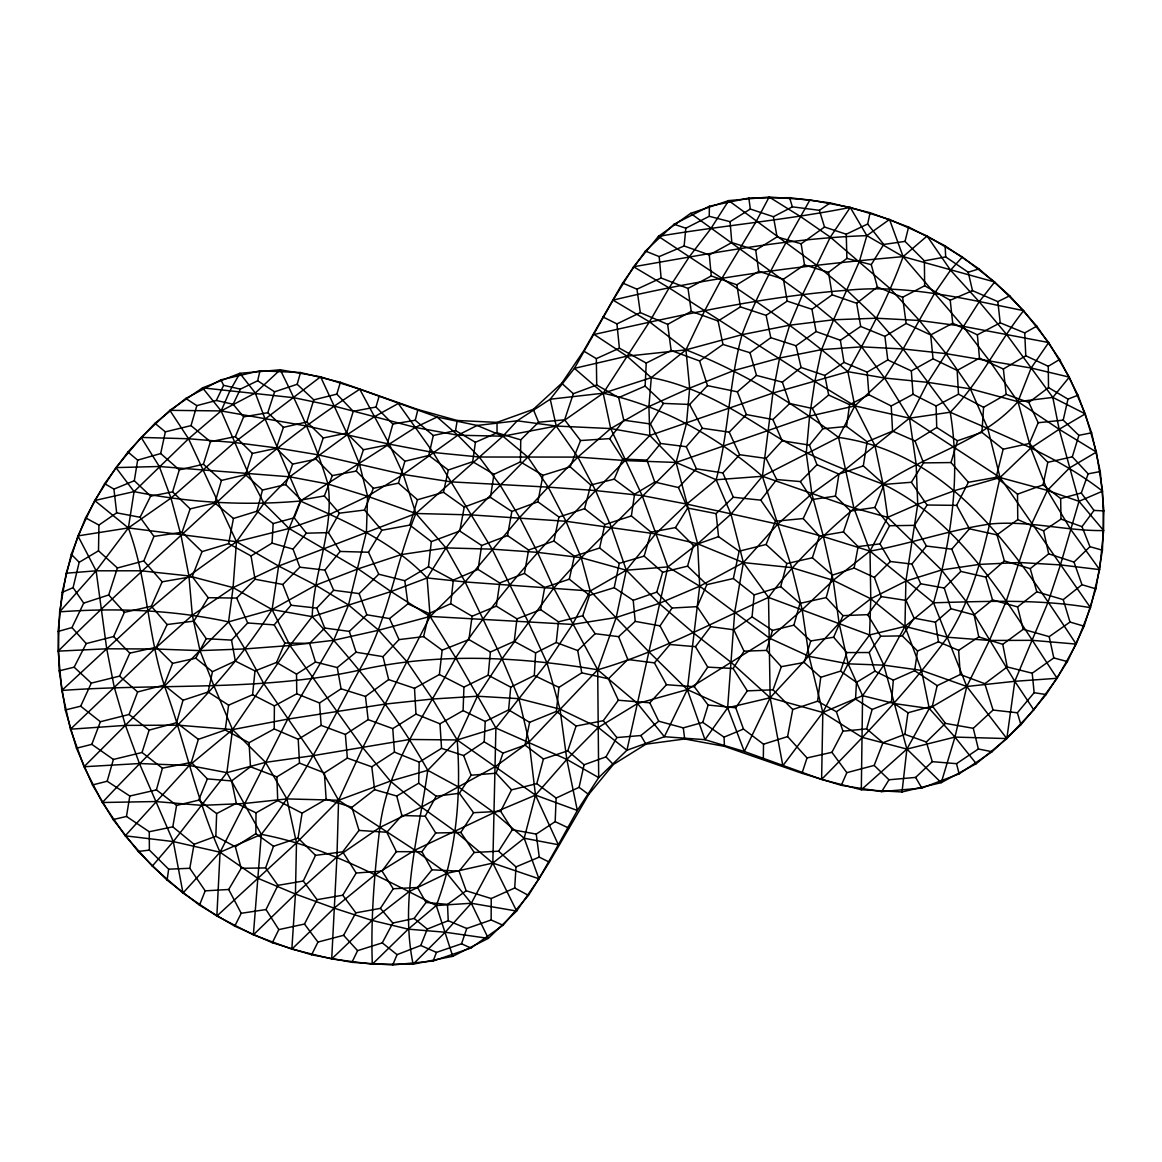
<?xml version="1.0" encoding="UTF-8"?>
<svg xmlns="http://www.w3.org/2000/svg" width="1162" height="1162" viewBox="0 0 1162 1162"><rect width="100%" height="100%" fill="white"/><g stroke="black" fill="none" stroke-linecap="round" stroke-linejoin="round"><path stroke-width="1.5" d="M503.03 925.286L491.148 919.97L491.235 898.546L514.708 887.986L528.449 895.379L549.35 862.16L588.684 794.474L613.347 764.494L645.941 744.188L684.694 738.974L724.463 746.338L801.998 773.311L841.303 785.323L881.667 791.627L921.829 788.068L959.144 773.863L992.072 751.741L1020.933 724.754L1046.134 694.556L1067.384 661.585L1084.102 626.187L1095.853 588.843L1102.433 550.192L1103.9 510.873L1100.269 471.54L1091.612 432.787L1078.031 395.211L1059.686 359.45L1036.794 326.13L1009.734 295.787L979 268.887L945.127 245.836L908.611 227.04L870.106 212.704L830.234 202.9L789.579 197.685L748.822 198.048L709.372 206.255L674.062 224.237L645.404 251.05L622.643 283.02L583.6 350.982L561.725 383.271L533.285 409.358L497.031 422.387L457.232 420.484L417.913 409.532L340.393 382.269L300.522 372.523L259.968 370.78L220.911 379.858L185.746 398.45L154.938 423.302L127.907 452.003L104.624 483.624L85.567 517.86L71.289 554.303L62.123 592.388L58.1 631.445L59.189 670.852L65.333 709.967L76.474 748.212L92.466 784.96L113.121 819.573L138.147 851.47L167.11 880.142L199.472 905.169L234.739 926.143L272.329 942.716L311.605 954.786L351.941 962.325L392.756 964.968L433.121 961.003L470.915 948.032L503.03 925.286L528.449 895.379M249.06 742.692L250.469 766.775L231.616 780.922L207.373 778.903L191.309 762.417L198.353 739.337L225.239 730.026L249.06 742.692L274.217 728.952L274.392 705.871L296.775 693.772L319.521 702.966L341.062 688.805L365.464 696.416L388.645 679.596L414.514 688.311L439.381 674.526L442.156 650.168L423.607 636.616L399.002 639.608L383.01 656.646L356.037 652.216L337.27 667.554L315.483 662.049L296.528 674.12L296.775 693.772M302.091 813.153L298.053 838.049L273.506 846.285L255.858 833.633L256.018 812.848L277.718 800.589L302.091 813.153L326.144 799.224L351.955 807.299L374.614 789.666L396.736 796.028L418.669 783.232L419.192 762.141L441.545 748.357L463.653 755.561L471.118 775.228L459.397 793.283L436.186 796.217L418.669 783.232M962.339 256.976L950.545 270.194L934.742 292.998L903.121 348.963L884.616 378.042L854.796 405.916L838.528 437.42L853.896 508.026L870.018 551.122L870.774 598.764L869.568 634.96L883.817 665.158L906.897 749.083L941.235 782.665L954.961 737.086L966.784 686.481L989.428 640.451L1006.248 601.132L1031.754 523.757L1047.369 490.393L1069.548 467.923L1096.405 452.076L1059.163 429.286L1017.941 401.674L970.372 388.834L927.799 382.356L884.616 378.042L847.882 371.68L772.89 393.076L649.819 435.474L610.704 428.56L556.235 426.047L502.885 436.215L457.813 435.198L415.342 427.427L334.104 406.09L293.957 397.724L202.566 387.861L221.143 410.941L248.145 473.079L263.948 503.291L289.077 528.507L358.099 568.872L391.042 591.56L430.114 616.441L455.722 657.794L495.898 728.008L492.833 863.076L471.293 903.252L445.22 932.229L413.106 964.184L372.319 964.199L331.707 958.926L291.851 949.151L253.36 934.844L216.858 916.063L183 893.026L152.28 866.126L125.22 835.812L102.343 802.506L84.027 766.746L70.461 729.199L61.789 690.46L58.173 651.141L59.64 611.851L66.205 573.215L77.927 535.885L94.674 500.517L115.939 467.589L141.154 437.42L169.855 410.331L202.566 387.861L239.88 373.307L280.26 369.792L320.596 376.808L359.755 389.226L437.086 417.027L477.161 425.466L502.885 436.215L527.853 457.044L548.232 487.125L565.967 521.273L581.189 557.687L590.252 591.022L648.977 651.867L687.308 689.589L727.644 707.789L770.145 697.752L822.827 712.48L862.03 737.318L906.897 749.083L954.961 737.086L1006.829 738.567L1033.817 709.88L1057.129 678.288L1076.201 644.097L1090.493 607.682L1099.63 569.612L1103.639 530.569L1102.549 491.177L1096.405 452.076L1085.264 413.861L1069.316 377.127L1048.676 342.529L1023.635 310.646L994.687 281.988L962.339 256.976L927.087 236.017L889.511 219.473L850.25 207.417L809.943 199.893L769.157 197.032L728.69 200.605L690.635 213.358L658.447 236.365L633.595 266.752L613.057 300.145L574.435 368.339L550.251 399.22L517.192 420.804L502.885 436.215L415.894 513.488L278.633 566.054L233.083 587.609L192.326 615.235L154.517 648.977L70.461 729.199L125.452 725.393L177.917 725.161L232.545 729.605L287.726 719.118L385.101 704.099L432.467 699.016L477.408 696.227L518.935 698.667L560.011 709.125L598.27 727.47L626.928 750.245L664.373 736.708L704.985 739.686L744.319 751.48L821.607 779.411L861.318 789.739L902.017 791.961L941.235 782.665L976.269 763.681L1006.829 738.567L1014.789 681.31L1047.964 602.453L1060.427 564.906L1078.99 501.316L1059.163 429.286L1052.816 397.419L1006.292 334.06L979.203 301.757L950.545 270.194L927.087 236.017L903.121 256.628C888.683 296.76 868.566 334.496 847.882 371.68L854.796 405.916L874.986 445.685L882.989 484.147L887.724 517.351L870.018 551.122L833.212 580.317L802.187 609.701L769.622 638.243L687.308 689.589L637.546 703.518L598.27 727.47L566.824 759.411L535.493 795.113L494.024 812.645L414.863 850.148L374.818 874.942L334.148 908.161L291.851 949.151L295.438 894.057L296.484 842.857L286.912 798.919L265.561 762.359L232.545 729.605L214.2 686.51L199.995 650.618L192.326 615.235L188.927 575.931L180.967 535.188L170.988 498.106L159.31 466.499L141.154 437.42L188.549 438.757L234.332 442.475L277.398 448.024L318.461 454.879L403.258 474.43L451.016 481.867L548.232 487.125L595.583 490.567L642.165 495.593L686.727 504.076L777.683 524.164L823.437 536.626L870.018 551.122L933.551 602.787L966.784 686.481L1006.829 738.567M763.332 759.338L763.507 744.203L743.491 729.053L735.735 707.774L747.311 690.867L773.05 689.807L792.731 709.503L787.604 736.577L807.024 757.929L801.998 773.311M674.062 224.237L685.827 228.217L709.241 216.306L709.372 206.255M580.55 440.543L570.179 466.819L542.944 475.316L520.445 461.895L520.75 439.846L538.587 422.213L564.63 419.802L580.55 440.543L609.672 438.626L623.762 420.194L618.678 397.607L596.716 385L573.331 393.715L564.63 419.802M809.943 199.893C785.454 243.846 759.498 287.275 742.039 334.671C728.995 382.211 728.908 432.075 716.17 479.746L730.985 514.17L743.375 562.582L734.66 612.345L727.644 707.789L744.319 751.48L770.145 697.752L839.124 623.224L870.774 598.764L905.881 581.102L941.554 569.99L979.29 564.412L1019.64 562.51L1060.427 564.906L1099.63 569.612L1070.638 529.276L1047.369 490.393L1030.781 448.067L1017.941 401.674L989.617 361.019L962.993 326.304L903.121 256.628L889.511 219.473L866.837 235.639L859.43 261.305L833.59 319.768L821.621 349.617L814.838 381.47L809.58 416.127L806.254 453.195L811.86 493.763L823.437 536.626L833.212 580.317L839.124 623.224L848.144 663.836L862.582 695.704L861.318 789.739L906.897 749.083L929.28 708.515L966.784 686.481L1014.789 681.31L1057.129 678.288C1009.023 606.172 964.213 523.655 882.989 484.147C843.307 469.259 803.349 454.342 767.719 430.971C731.581 407.964 693.975 385.581 651.301 377.635L626.928 356.168L594.145 334.467C677.606 315.861 761.444 296.571 846.924 290.268C906.781 284.109 965.448 298.939 1023.635 310.646C997.606 343.429 979.9 382.24 950.226 412.234L909.497 418.16L854.796 405.916L814.838 381.47L669.123 287.9L633.595 266.752C710.839 253.432 788.33 238.283 866.837 235.639L903.121 256.628L994.687 281.988L979.203 301.757L927.799 382.356L909.497 418.16L845.137 469.651L811.86 493.763L777.683 524.164L743.375 562.582L699.698 586.2L659.115 603.441L616.194 617.516L572.575 624.43L430.114 616.441L378.681 630.225L333.683 640.291L289.963 645.506L244.906 648.933L199.995 650.618L154.517 648.977L106.715 648.803L58.173 651.141C119.628 589.744 185.092 532.748 248.145 473.079C282.932 442.097 320.625 414.471 359.755 389.226L389.27 444.116L403.258 474.43L415.894 513.488L445.976 547.912L465.134 581.944L502.042 658.752L518.935 698.667L529.117 741.966L535.493 795.113L558.356 844.745L538.936 878.777L516.64 911.052L488.301 938.373L452.744 956.326L413.106 964.184C399.772 899.417 418.828 834.36 427.747 770.304L457.174 739.962L477.408 696.227L502.042 658.752L553.722 588.103L581.189 557.687L676.11 462.461L809.58 416.127L854.796 405.916M117.406 567.986L98.509 550.817L98.93 525.064L116.665 512.834L140.079 517.279L153.936 536.408L143.827 560.926L117.406 567.986L108.705 594.959L83.708 603.122L71.957 627.567L58.1 631.445M866.837 235.639L850.25 207.417L830.322 237.135L802.637 294.335L789.666 325.2L779.586 358.027L772.89 393.076L762.417 476.289L791.714 567.622L802.187 609.701L809.101 656.385L822.827 712.48L821.607 779.411C866.053 734.21 910.195 688.688 947.48 637.226C978.128 589.207 987.453 532.094 1000.046 477.538L987.7 428.197L970.372 388.834L946.042 353.64L919.418 320.48L890.47 288.902L830.322 237.135L800.662 216.669L769.157 197.032L756.128 221.593L721.951 278.284L704.55 310.966L685.958 349.849L651.301 377.635L603.194 393.206L550.251 399.22L556.235 426.047L577.848 457.102L595.583 490.567L611.459 527.345L626.303 570.208L659.115 603.441L693.816 633.203L730.883 662.166L770.145 697.752L782.854 765.729L822.827 712.48L848.144 663.836L869.568 634.96L904.966 626.42L933.551 602.787C950.952 540.853 961.003 476.318 950.226 412.234L903.121 348.963L876.322 318.214L846.924 290.268L816.436 265.052L728.69 200.605L710.781 228.769L689.313 256.773L669.123 287.9L649.485 321.83L603.194 393.206L556.235 426.047L527.853 457.044L471.293 514.911L445.976 547.912L427.108 577.964L430.114 616.441L362.747 747.645L338.578 800.255L296.484 842.857L216.858 916.063L220.068 852.225L287.726 719.118L333.683 640.291L348.527 604.952L366.422 531.978L367.584 496.276L359.436 463.958L347.423 434.559L320.596 376.808L234.332 442.475L170.988 498.106L128.372 527.94L96.126 570.803L59.64 611.851C116.069 607.741 173.153 609.847 228.551 621.888L272.082 609.542L315.744 585.198L358.099 568.872L401.239 554.594L445.976 547.912L492.122 549.147L537.541 552.357L581.189 557.687L626.303 570.208L667.874 566.911L697.65 543.816L730.985 514.17L762.417 476.289L838.528 437.42C953.363 453.47 1017.447 555.61 1076.201 644.097L1032.335 640.335L989.428 640.451L947.48 637.226L904.966 626.42L870.774 598.764L833.212 580.317L791.714 567.622L743.375 562.582L697.65 543.816L655.615 533.895L565.967 521.273L471.293 514.911L415.894 513.488L367.584 496.276L327.916 484.002L289.73 476.812L159.31 466.499L115.939 467.589L134.066 491.613C188.68 502.696 244.833 505.949 300.348 501.025L415.342 427.427L437.086 417.027L457.813 435.198L479.238 457.015L500.023 484.961L519.646 517.468L537.541 552.357L553.722 588.103L597.689 669.791L637.546 703.518L664.373 736.708L687.308 689.589L699.698 586.2L697.65 543.816L676.11 462.461L686.524 423.273L689.676 388.093L685.958 349.849L649.485 321.83L613.057 300.145C708.297 277.035 805.658 265.212 903.121 256.628M976.269 763.681L954.961 737.086L929.28 708.515L921.495 670.401L904.966 626.42L905.881 581.102L917.733 504.25L916.135 464.088L909.497 418.16L884.616 378.042L861.638 346.842L833.59 319.768L802.637 294.335L690.635 213.358M1033.817 709.88L1014.789 681.31L966.566 601.96L941.554 569.99L887.724 517.351L853.896 508.026L762.417 476.289L716.17 479.746L676.11 462.461L625.708 460.602L577.848 457.102L479.238 457.015L433.121 452.454L389.27 444.116L306.434 426.004L221.143 410.941L169.855 410.331L188.549 438.757L236.482 541.695L233.083 587.609L228.551 621.888L244.906 648.933L263.818 683.692L313.45 755.605L338.578 800.255L336.936 856.96L331.707 958.926L372.014 920.406L409.111 891.588L446.905 873.359L492.833 863.076L524.178 838.223L535.493 795.113L457.174 739.962L432.467 699.016L407.31 662.093L378.681 630.225L348.527 604.952L315.744 585.198L278.633 566.054L236.482 541.695L128.372 527.94L77.927 535.885L96.126 570.803L106.715 648.803L114.254 687.236L125.452 725.393L139.44 763.536L173.298 841.578L183 893.026L220.068 852.225L261.319 834.374C300.856 783.987 328.919 726.235 359.305 670.198C387.934 621.714 394.804 565.022 415.894 513.488M215.841 836.277L194.069 844.295L189.798 868.29L205.195 890.847L228.682 889.482L241.173 868.304L235.363 846.764L215.841 836.277L216.64 813.574L198.673 800.168L176.595 805.411L156.405 789.899L129.81 796.028L107.18 781.256L92.466 784.96M274.217 728.952L298.227 739.264L321.148 725.378L345.375 734.442L368.151 719.641L392.785 728.603L415.967 714.093L439.977 723.795L463.086 710.607L463.943 687.105L488.2 675.209L510.714 687.149L534.302 675.5L558.937 687.367L581.755 672.827L608.452 678.782L618.358 700.236L649.79 702.792L666.48 684.708L694.31 686.771L708.123 705.058L735.735 707.774M555.175 821.65L556.133 798.047L536.8 783.653L511.527 789.869L500.662 811.308L512.34 829.712L536.234 834.098L555.175 821.65L568.552 827.998M463.653 755.561L484.205 741.85L485.222 721.457L508.607 709.895L529.611 722.314L556.351 711.42L576.091 726.047L603.281 720.687L618.358 700.236M707.484 385.624L689.632 404.463L663.473 403.403L645.128 386.104L646.232 363.067L671.142 350.503L699.611 360.961L707.484 385.624L737.347 391.826L756.491 375.413L782.346 382.138L801.083 367.468L824.788 375.428L844.004 362.413L867.186 372.145L887.768 359.944L911.328 370.896L933.042 358.811L957.168 370.431L979.464 358.157L1003.372 369.008L1025.785 355.775L1048.269 366.291L1059.686 359.45M251.036 555.944L255.03 579.228L236.685 598.081L208.201 597.689L192.209 576.628L202.028 551.616L228.667 543.642L251.036 555.944L272.039 543.119L273.157 523.568L256.933 511.207L233.446 518.47L214.912 503.03L190.161 508.869L172.601 491.875L150.639 496.145L140.079 517.279M792.731 709.503L817.569 701.194L836.393 711.725L855.522 699.074L856.481 682.37L874.942 671.157L893.346 680.119L914.61 670.692L937.168 685.638L960.262 674.526L984.824 683.706L993.074 710.055L973.262 728.313L945.447 723.374L932.374 706.104L937.168 685.638M534.302 675.5L535.638 652.913L556.235 642.513L577.732 650.56L581.755 672.827M514.708 887.986L516.001 866.896L498.585 851.18L474.198 852.487L459.092 871.18L431.959 869.815L417.536 887.477L393.221 888.77L380.41 908.364L355.819 912.838L343.589 935.308L317.952 942.077L311.605 954.786M981.919 432.366L983.589 407.296L1006.161 394.383L1028.806 402.444L1038.174 422.736L1029.358 443.463L1003.169 449.229L981.919 432.366L957.473 440.761L936.732 427.485L936.093 405.988L913.056 394.296L891.225 405.959L868.915 394.76L849.611 404.652L828.666 395.051L824.788 375.428M651.301 377.635L648.904 406.555L649.819 435.474L676.11 462.461M221.143 410.941L229.829 391.028L239.88 373.307L255.291 393.003L265.096 418.988L300.348 501.025L289.077 528.507L278.633 566.054L272.082 609.542C226.663 683.082 160.661 739.787 102.343 802.506L155.548 801.548L201.825 805.368L244.049 803.523L286.912 798.919L338.578 800.255L414.863 850.148L446.905 873.359L471.293 903.252L488.301 938.373L445.22 932.229L408.225 929.15L372.014 920.406L334.148 908.161L295.438 894.057L257.601 878.167L220.068 852.225C196.146 798.802 184.656 741.196 164.641 686.408C147.589 634.684 147.414 579.141 128.372 527.94L94.674 500.517L134.066 491.613L188.549 438.757L221.143 410.941L255.291 393.003L280.26 369.792C298.489 406.802 316.151 444.363 327.916 484.002C334.511 529.088 313.755 571.893 312.171 616.659L289.963 645.506L232.545 729.605L226.866 772.657L261.319 834.374L253.36 934.844L295.438 894.057L336.936 856.96L379.872 827.446L421.457 807.111L495.462 766.513L529.117 741.966L597.689 669.791L616.194 617.516L626.303 570.208L655.615 533.895L686.727 504.076L716.17 479.746M932.374 706.104L907.972 712.756L891.486 701.732L893.346 680.119M508.607 709.895L510.714 687.149M488.2 675.209L490.393 652.027L514.229 641.38L535.638 652.913M645.404 251.05L659.188 256.584L684.127 245.981L685.827 228.217M752.061 616.862L754.153 594.9L733.367 578.516L706.845 584.66L697.185 606.651L710.621 626.667L733.803 629.789L752.061 616.862L772.498 630.4L793.878 625.156L810.742 640.959L833.633 637.241L842.987 615.642L867.694 614.654L881.246 596.6L874.39 577.412L854.128 568.058L832.457 575.103L826.182 597.588L842.987 615.642M65.333 709.967L80.672 706.191L100.382 721.733L129.069 714.485L149.128 730.128L176.566 722.72L183.015 700.25L208.143 691.986L228.594 705.145L252.59 694.731L254.986 670.953L276.541 662.442L284.864 643.051L274.188 624.88L247.666 622.977L231.543 640.117L206.24 638.664L193.894 621.133L167.139 624.531L151.365 606.259L124.363 612.359L113.629 636.544L86.22 643.588L74.136 667.191L59.189 670.852M404.812 580.695L378.739 574.231L368.514 552.24L381.862 530.264L409.823 525.079L431.334 541.608L428.458 566.722L404.812 580.695L407.92 603.848L429.01 613.507L450.74 603.717L453.296 580.07L478.047 569.424L499.718 582.975L524.425 573.447L544.717 587.464L569.322 579.184L589.497 595.322L614.204 587.682L633.217 600.318L635.207 621.38L618.591 636.66L595.176 633.682L582.743 615.744L589.497 595.322M556.351 711.42L558.937 687.367M556.235 642.513L558.501 621.815L540.65 609.672L516.974 618.852L496.319 606.157L472.106 616.238L450.74 603.717M902.017 791.961L906.897 749.083M514.229 641.38L516.974 618.852M817.569 701.194L820.75 677.301L804.191 662.471L781.329 666.668L766.499 650.4L744.029 651.17L733.12 668.499L707.745 667.119L695.457 646.682L669.98 644.503L654.424 662.877L627.829 659.508L608.452 678.782M225.239 730.026L228.594 705.145M442.156 650.168L468.911 639.565L472.106 616.238M167.11 880.142L168.65 869.176L149.39 850.105L149.259 831.745L126.484 816.45L113.121 819.573M154.938 423.302L165.353 431.857L191.004 425.626L210.438 441.705L235.378 436.622L243.628 416.853L267.797 412.713L283.441 427.355L306.855 421.966L323.225 438.001L346.581 433.077L363.43 449.752L386.975 445.017L404.899 461.227L428.807 455.489L448.314 470L472.687 461.706L475.432 442.286L497.031 432.801L520.75 439.846M867.128 441.749L863.308 465.889L884.093 484.409L911.357 482.274L923.529 462.897L915.017 440.964L892.547 431.131L867.128 441.749L846.517 426.469L849.611 404.652M841.303 785.323L846.837 772.672L874.173 765.409L882.946 742.721L904.893 734.34L907.972 712.756M496.319 606.157L499.718 582.975M687.701 508.041L675.456 527.577L651.04 532.167L631.373 515.943L634.568 494.242L654.743 482.07L678.463 487.546L687.701 508.041L716.097 513.619L733.324 497.234L760.79 500.154L775.461 521.215L766.078 544.484L739.148 551.195L718.552 536.655L716.097 513.619M914.61 670.692L917.53 651.01L902.278 635.89L880.709 636.21L869.234 652.536L874.942 671.157M478.047 569.424L481.664 545.501L507.533 535.624L528.637 550.033L553.954 541.042L574.362 556.191L599.621 547.999L619.273 563.352L644.155 556.133L662.645 572.227L687.57 566.155L706.845 584.66M368.514 552.24L340.146 551.456L324.91 570.121L299.811 567.187L293.027 549.118L306.376 533.198L328.41 532.617L339.391 513.183L364.476 510.045L373.38 488.301L398.45 483.174L417.492 499.747L443.463 492.296L464.234 507.068L490.408 497.351L493.981 474.285L520.445 461.895M128.372 527.94L134.066 491.613M956.616 505.368L968.396 482.288L996.11 477.35L1017.505 494.17L1017.767 519.588L996.981 534.883L969.457 528.826L956.616 505.368L927.058 505.02L914.538 525.369L889.584 525.732L874.841 507.503L850.54 510.989L835.434 496.116L838.949 474.125L863.308 465.889M150.639 496.145L134.313 480.734L137.653 460.137L127.907 452.003M126.484 816.45L129.81 796.028M220.911 379.858L223.612 385.319L240.374 389.125L257.673 380.787L274.595 391.797L297.167 384.302L313.784 399.844L336.82 394.136L353.248 411.333L375.98 407.034L392.858 424.043L415.255 420.266L433.281 435.518L455.548 430.579L457.232 420.484M194.069 844.295L172.775 826.836L176.595 805.411M507.533 535.624L511.832 511.469L537.904 501.824L558.937 517.003L584.559 508.695L604.836 524.541L631.373 515.943M524.425 573.447L528.637 550.033M540.65 609.672L544.717 587.464M431.334 541.608L459.789 531.049L464.234 507.068M854.128 568.058L858.122 546.59L843.452 531.92L819.37 536.074L803.189 518.557L775.461 521.215M228.667 543.642L233.446 518.47M537.904 501.824L542.944 475.316M484.205 741.85L502.986 753.107L525.021 745.103L529.611 722.314M553.954 541.042L558.937 517.003M614.204 587.682L619.273 563.352M208.143 691.986L212.457 671.68L235.305 661.047L254.986 670.953M733.367 578.516L739.148 551.195M1017.505 494.17L1043.011 484.903L1047.804 462.316L1029.358 443.463M373.38 488.301L356.284 471.089L332.332 475.578L316.122 459.179L292.621 464.103L285.678 484.569L262.467 490.044L245.502 474.706L221.434 480.429L203.394 464.263L179.311 469.869L160.69 453.543L165.353 431.857M443.463 492.296L448.314 470M1009.734 295.787L997.824 301.626L972.492 290.66L950.226 300.261L924.647 285.765L924.386 260.84L905.024 241.405L883.716 244.441L867.651 224.005L870.106 212.704M569.322 579.184L574.362 556.191M599.621 547.999L604.836 524.541M556.133 798.047L579.083 787.328L584.094 764.77L605.983 756.869L616.862 737.565L640.872 735.531L658.723 721.21L683.285 727.877L702.778 722.401L724.042 737.144L724.463 746.338M428.807 455.489L433.281 435.518M1091.612 432.787L1078.888 435.358L1063.201 420.136L1067.98 399.132L1078.031 395.211M257.673 380.787L259.968 370.78M423.607 636.616L429.01 613.507M83.708 603.122L73.09 587.623L79.176 562.306L98.509 550.817M535.493 795.113L577.34 810.466L566.824 759.411L560.011 709.125L547.011 662.936L528.405 622.324L492.122 549.147L433.121 452.454L398.29 403.505L374.382 416.737L347.423 434.559L289.73 476.812L263.948 503.291L236.482 541.695L188.927 575.931L147.835 610.718L61.789 690.46C161.01 683.256 261.334 691.695 359.305 670.198C437.798 652.289 518.862 656.704 597.689 669.791C657.532 652.579 712.059 622.73 768.532 597.428C800.255 553.838 841.695 518.383 882.989 484.147C926.564 453.979 981.73 442.562 1017.941 401.674L1031.159 368.034L1048.676 342.529L962.993 326.304L919.418 320.48L876.322 318.214L833.59 319.768L789.666 325.2L742.039 334.671L685.958 349.849L626.928 356.168L574.435 368.339L603.194 393.206L610.704 428.56L642.165 495.593L667.874 566.911L626.928 750.245L598.691 777.596L577.34 810.466L558.356 844.745L524.178 838.223L494.024 812.645L458.816 787.182L427.747 770.304C396.344 714.18 355.979 663.56 312.171 616.659L272.082 609.542L233.083 587.609L188.927 575.931L141.023 570.789L96.126 570.803L66.205 573.215M415.255 420.266L417.913 409.532M905.024 241.405L908.611 227.04M996.11 477.35L1003.169 449.229M256.933 511.207L262.467 490.044M584.559 508.695L590.761 485.004L614.233 479.151L634.568 494.242M754.153 594.9L780.69 586.65L786.819 563.555L766.078 544.484M536.8 783.653L543.424 758.989L567.768 750.826L576.091 726.047M156.405 789.899L162.419 768.169L191.309 762.417M793.878 625.156L799.964 603.368L826.182 597.588M386.975 445.017L392.858 424.043M882.946 742.721L866.663 728.865L872.125 709.474L891.486 701.732M107.18 781.256L113.382 759.454L142.025 752.497L162.419 768.169M297.167 384.302L300.522 372.523M687.57 566.155L693.496 545.472L718.552 536.655M214.912 503.03L221.434 480.429M644.155 556.133L651.04 532.167M375.98 407.034L379.277 395.632M191.004 425.626L196.843 405.64L216.35 400.469L233.126 404.26L243.628 416.853M398.45 483.174L404.899 461.227M633.217 600.318L656.777 592.097L662.645 572.227M968.396 482.288L951.01 462.563L957.473 440.761M766.499 650.4L772.498 630.4M336.82 394.136L340.393 382.269M409.823 525.079L417.492 499.747M172.601 491.875L179.311 469.869M804.191 662.471L810.742 640.959M346.581 433.077L353.248 411.333M1100.269 471.54L1088.169 473.835L1072.308 456.826L1078.888 435.358M702.778 722.401L708.123 705.058M203.394 464.263L210.438 441.705M306.855 421.966L313.784 399.844M142.025 752.497L149.128 730.128M786.819 563.555L812.369 557.789L819.37 536.074M245.502 474.706L252.401 453.441L276.309 448.314L292.621 464.103M267.797 412.713L274.595 391.797M649.819 435.474C580.811 505.601 510.074 575.205 455.722 657.794C426.556 712.422 387.774 764.378 379.872 827.446C374.425 872.822 370.634 918.474 372.319 964.199L408.225 929.15L436.302 905.532C456.245 852.908 461.43 795.796 457.174 739.962L495.898 728.008L547.011 662.936L572.575 624.43L590.252 591.022L626.303 570.208M356.284 471.089L363.43 449.752M316.122 459.179L323.225 438.001M843.452 531.92L850.54 510.989M276.309 448.314L283.441 427.355M511.527 789.869L496.13 773.209L502.986 753.107M820.75 677.301L840.533 671.128L846.866 652.565L833.633 637.241M392.756 964.968L397.055 954.656L420.775 945.476L436.447 952.39L461.517 943.791L466.775 928.496L491.148 919.97M153.936 536.408L182.056 532.269L190.161 508.869M773.05 689.807L781.329 666.668M1043.011 484.903L1060.659 498.556L1081.299 492.993L1088.169 473.835M234.739 926.143L241.217 913.288L266.025 909.556L277.907 885.357L265.59 867.927L273.506 846.285M76.474 748.212L91.813 744.348L100.382 721.733M129.069 714.485L137.624 691.942L164.132 685.115L183.015 700.25M433.121 961.003L436.447 952.39M164.132 685.115L172.601 663.371L195.782 658.2L206.24 638.664M273.157 523.568L294.204 517.831L301.19 499.994L324.343 495.927L332.332 475.578M420.775 945.476L427.296 929.077L448.227 920.711L466.775 928.496M199.472 905.169L205.195 890.847M874.841 507.503L884.093 484.409M198.673 800.168L207.373 778.903M614.233 479.151L622.774 459.034L609.672 438.626M151.365 606.259L162.143 581.799L192.209 576.628M80.672 706.191L91.319 683.111L119.584 676.11L129.81 653.146L156.304 647.234L167.139 624.531M803.189 518.557L812.18 499.529L835.434 496.116M277.907 885.357L303.282 881.028L315.512 855.363L342.688 851.819L359 830.423L351.955 807.299M216.35 400.469L223.612 385.319M233.126 404.26L240.374 389.125M351.941 962.325L357.591 950.647L382.269 942.876L392.843 923.049L414.137 918.445L426.018 902.467L447.515 904.385L466.165 890.76L491.235 898.546M272.329 942.716L278.822 929.615L304.473 924.051L317.052 899.664L342.761 895.219L356.182 873.04L382.051 871.064L396.358 851.673L421.937 851.702L435.706 832.994L460.835 832.428L473.544 812.703L500.662 811.308M807.024 757.929L831.919 752.308L842.973 731.188L836.393 711.725M858.122 546.59L879.954 543.874L889.584 525.732M904.966 626.42L883.817 665.158L862.582 695.704L822.827 712.48M435.706 832.994L425.205 816.203L436.186 796.217M193.894 621.133L208.201 597.689M924.647 285.765L902.598 297.269L877.368 287.029L871.268 264.645L883.716 244.441M881.667 791.627L888.988 779.775L915.612 777.422L932.287 761.662L956.515 763.681L978.375 748.982L992.072 751.741M678.463 487.546L696.387 468.809L722.851 472.934L739.613 454.705L766.034 458.409L782.157 440.805L809.449 445.104L822.812 428.763L812.34 408.472L789.724 403.519L772.904 419.511L746.382 414.558L729.228 432.133L702.342 428.27L686.263 446.702L660.553 443.477L650.473 423.985L663.473 403.403M498.585 851.18L512.34 829.712M902.278 635.89L914.058 618.14L906.04 600.405L881.246 596.6M669.98 644.503L660.001 625.868L672.057 608.016L697.185 606.651M694.31 686.771L707.745 667.119M727.644 707.789L704.985 739.686L687.308 689.589M1102.433 550.192L1089.941 546.692L1081.996 526.677L1093.994 510.438L1103.9 510.873M695.457 646.682L710.621 626.667M457.174 739.962L409.62 739.468L313.45 755.605L265.561 762.359L226.866 772.657L173.298 841.578L152.28 866.126M760.79 500.154L776.724 479.543L800.371 481.576L816.973 464.727L809.449 445.104M874.39 577.412L890.397 561.522L911.923 564.064L926.434 546.053L951.78 549.161L969.457 528.826M1017.941 401.674L1052.816 397.419L1069.316 377.127L1031.159 368.034L946.042 353.64L903.121 348.963L861.638 346.842L821.621 349.617L779.586 358.027L733.73 370.591L689.676 388.093L648.904 406.555L610.704 428.56L577.848 457.102L548.232 487.125L519.646 517.468L465.134 581.944L430.114 616.441M622.774 459.034L646.958 460.108L660.553 443.477M1020.933 724.754L1017.375 712.785L1034.136 692.697L1032.219 673.205L1053.803 657.939L1067.384 661.585M274.188 624.88L290.994 605.228L316.747 608.089L333.668 590.252L359.131 593.593L378.739 574.231M906.04 600.405L920.711 583.774L944.241 588.03L960.8 571.413L985.87 577.136L1004.389 560.941L1030.244 568.625L1048.676 553.838L1074.008 562.103L1081.982 584.704L1095.853 588.843M359 830.423L386.801 832.253L401.878 815.492L425.205 816.203M255.03 579.228L282.816 584.471L299.811 567.187M284.864 643.051L309.629 643.37L324.706 628.032L349.326 631.387L366.829 614.785L389.546 618.562L407.92 603.848M228.551 621.888L84.027 766.746L139.44 763.536L189.319 765.467L226.866 772.657M932.287 761.662L926.346 742.01L945.447 723.374M577.732 650.56L595.176 633.682M1074.008 562.103L1089.941 546.692M887.724 517.351L917.733 504.25L955.004 490.495L1000.046 477.538L1030.781 448.067L1059.163 429.286L1085.264 413.861L1052.816 397.419M914.058 618.14L935.41 622.207L950.923 608.714L974.105 614.887L992.508 599.912L1017.592 606.927L1036.809 591.821L1063.23 599.636L1081.982 584.704M232.545 729.605L189.319 765.467L125.22 835.812L173.298 841.578L220.068 852.225M812.34 408.472L828.666 395.051M602.904 316.921L616.949 323.893L640.306 312.607L667.656 324.358L691.23 311.343L718.087 321.002L740.426 306.899L766.121 315.352L787.197 301.118L811.947 309.281L832.195 294.828L856.684 303.282L877.368 287.029M622.643 283.02L636.965 289.178L661.105 278.008L688.02 288.423L711.275 275.975L736.824 284.792L758.757 271.342L783.435 279.214L804.482 264.892L828.506 272.344L846.895 258.429L871.268 264.645M1028.806 402.444L1048.502 387.585L1048.269 366.291M984.824 683.706L1007.207 666.944L1032.219 673.205M917.53 651.01L938.475 641.802L958.635 650.357L978.767 636.921L1002.762 644.329L1023.199 629.31L1049.199 636.645L1070.013 622.062L1084.102 626.187M699.611 360.961L722.982 344.46L749.998 352.711L770.798 337.706L796.028 345.739L816.102 331.548L840.373 340.263L860.693 326.449L884.907 336.384L906.128 323.472L930.675 334.946L952.724 323.239L977.373 334.83L1000.221 322.818L1024.724 332.913L1036.794 326.13M684.127 245.981L709.299 254.943L731.813 242.567L755.721 250.15L777.073 236.917L801.155 243.788L824.526 227.04L846.256 234.216L867.651 224.005M709.241 216.306L730.056 221.681L750.318 209.044L773.413 216.713L792.368 206.836L819.399 210.307L830.234 202.9M1017.767 519.588L1043.607 530.86L1060.993 519.109L1081.996 526.677M250.469 766.775L276.876 776.884L299.491 763.1L324.387 772.89L347.351 758.103L371.782 766.804L394.441 752.104L419.192 762.141M235.363 846.764L255.858 833.633M915.017 440.964L936.732 427.485M936.093 405.988L958.505 394.194L983.589 407.296M216.64 813.574L236.322 803.276L256.018 812.848M583.6 350.982L596.338 358.622L619.39 348.193L646.232 363.067M62.123 592.388L73.09 587.623M618.678 397.607L645.128 386.104M909.497 418.16L1000.046 477.538L1047.369 490.393L1078.99 501.316L1102.549 491.177C1057.115 455.693 1002.515 435.271 950.226 412.234M516.001 866.896L539.255 857.106L549.35 862.16M724.042 737.144L743.491 729.053M104.624 483.624L113.92 489.115L134.313 480.734M590.252 591.022L465.134 581.944L427.108 577.964L391.042 591.56L312.171 616.659M338.578 800.255L390.359 781.111L427.747 770.304M763.507 744.203L787.604 736.577M924.386 260.84L945.679 256.918L968.222 272.242L979 268.887M137.653 460.137L160.69 453.543M236.482 541.695L289.077 528.507L329.514 514.475L367.584 496.276L403.258 474.43L457.813 435.198L477.161 425.466L517.192 420.804L556.235 426.047M558.501 621.815L582.743 615.744M1047.804 462.316L1072.308 456.826M870.018 551.122C910.369 543.903 949.122 530.046 989.719 524.062C1028.094 520.14 1065.38 531.092 1103.639 530.569L1078.99 501.316M149.259 831.745L172.775 826.836M850.25 207.417C786.79 220.01 722.241 225.501 658.447 236.365C723.025 279.374 789.245 320.567 847.882 371.68M138.147 851.47L149.39 850.105M1038.174 422.736L1063.201 420.136M822.812 428.763L846.517 426.469M842.973 731.188L866.663 728.865M471.118 775.228L496.13 773.209M261.319 834.374C323.966 845.936 379.989 877.31 436.302 905.532L471.293 903.252L516.64 911.052L492.833 863.076L455.17 831.353L421.457 807.111L390.359 781.111L362.747 747.645L289.963 645.506L272.082 609.542M168.65 869.176L189.798 868.29M933.551 602.787C985.899 601.379 1038.596 598.822 1090.493 607.682L1000.046 477.538M241.173 868.304L265.59 867.927M923.529 462.897L951.01 462.563M846.866 652.565L869.234 652.536M993.074 710.055L1017.375 712.785M623.762 420.194L650.473 423.985M929.28 708.515L894.638 703.606L862.582 695.704M1034.136 692.697L1046.134 694.556M635.207 621.38L660.001 625.868M272.039 543.119L293.027 549.118M603.194 393.206C662.645 406.25 716.838 436.36 762.417 476.289M492.833 863.076L538.936 878.777L524.178 838.223M966.784 686.481L921.495 670.401L883.817 665.158L848.144 663.836L809.101 656.385L769.622 638.243L699.698 586.2L667.874 566.911M904.893 734.34L926.346 742.01M743.375 562.582L768.532 597.428L869.568 634.96M495.898 728.008L566.824 759.411L598.691 777.596L597.689 669.791M816.973 464.727L838.949 474.125M685.958 349.849C740.833 371.215 791.612 402.037 838.528 437.42M461.517 943.791L470.915 948.032M300.348 501.025C345.492 521.404 392.451 541.245 427.108 577.964M463.086 710.607L485.222 721.457M439.381 674.526L463.943 687.105M252.59 694.731L274.392 705.871M428.458 566.722L453.296 580.07M85.567 517.86L98.93 525.064M468.911 639.565L490.393 652.027M276.541 662.442L296.528 674.12M455.548 430.579L475.432 442.286M472.687 461.706L493.981 474.285M1048.502 387.585L1067.98 399.132M855.522 699.074L872.125 709.474M185.746 398.45L196.843 405.64M490.408 497.351L511.832 511.469M459.789 531.049L481.664 545.501M91.813 744.348L113.382 759.454M840.533 671.128L856.481 682.37M579.083 787.328L588.684 794.474M525.021 745.103L543.424 758.989M176.566 722.72L198.353 739.337M382.269 942.876L397.055 954.656M195.782 658.2L212.457 671.68M414.137 918.445L427.296 929.077M567.768 750.826L584.094 764.77M812.369 557.789L832.457 575.103M780.69 586.65L799.964 603.368M119.584 676.11L137.624 691.942M570.179 466.819L590.761 485.004M561.725 383.271L573.331 393.715M74.136 667.191L91.319 683.111M874.173 765.409L888.988 779.775M182.056 532.269L202.028 551.616M235.378 436.622L252.401 453.441M675.456 527.577L693.496 545.472M156.304 647.234L172.601 663.371M298.053 838.049L315.512 855.363M285.678 484.569L301.19 499.994M71.289 554.303L79.176 562.306M113.629 636.544L129.81 653.146M605.983 756.869L613.347 764.494M656.777 592.097L672.057 608.016M343.589 935.308L357.591 950.647M108.705 594.959L124.363 612.359M71.957 627.567L86.22 643.588M143.827 560.926L162.143 581.799M324.343 495.927L339.391 513.183M364.476 510.045L381.862 530.264M380.41 908.364L392.843 923.049M603.281 720.687L616.862 737.565M294.204 517.831L306.376 533.198M304.473 924.051L317.952 942.077M342.761 895.219L355.819 912.838M303.282 881.028L317.052 899.664M831.919 752.308L846.837 772.672M1081.299 492.993L1093.994 510.438M459.397 793.283L473.544 812.703M911.357 482.274L927.058 505.02M460.835 832.428L474.198 852.487M800.371 481.576L812.18 499.529M266.025 909.556L278.822 929.615M342.688 851.819L356.182 873.04M733.12 668.499L747.311 690.867M382.051 871.064L393.221 888.77M328.41 532.617L340.146 551.456M867.694 614.654L880.709 636.21M879.954 543.874L890.397 561.522M640.872 735.531L645.941 744.188M915.612 777.422L921.829 788.068M914.538 525.369L926.434 546.053M417.536 887.477L426.018 902.467M421.937 851.702L431.959 869.815M654.424 662.877L666.48 684.708M689.632 404.463L702.342 428.27M228.682 889.482L241.217 913.288M766.034 458.409L776.724 479.543M386.801 832.253L396.358 851.673M649.79 702.792L658.723 721.21M733.803 629.789L744.029 651.17M729.228 432.133L739.613 454.705M686.263 446.702L696.387 468.809M389.546 618.562L399.002 639.608M911.923 564.064L920.711 583.774M236.685 598.081L247.666 622.977M772.904 419.511L782.157 440.805M324.91 570.121L333.668 590.252M722.851 472.934L733.324 497.234M533.285 409.358L538.587 422.213M951.78 549.161L960.8 571.413M618.591 636.66L627.829 659.508M316.747 608.089L324.706 628.032M737.347 391.826L746.382 414.558M282.816 584.471L290.994 605.228M359.131 593.593L366.829 614.785M459.092 871.18L466.165 890.76M646.958 460.108L654.743 482.07M782.346 382.138L789.724 403.519M436.302 905.532L452.744 956.326M944.241 588.03L950.923 608.714M349.326 631.387L356.037 652.216M309.629 643.37L315.483 662.049M819.399 210.307L824.526 227.04M789.579 197.685L792.368 206.836M1063.23 599.636L1070.013 622.062M985.87 577.136L992.508 599.912M749.998 352.711L756.491 375.413M996.981 534.883L1004.389 560.941M1030.244 568.625L1036.809 591.821M396.736 796.028L401.878 815.492M956.515 763.681L959.144 773.863M1017.592 606.927L1023.199 629.31M973.262 728.313L978.375 748.982M383.01 656.646L388.645 679.596M968.222 272.242L972.492 290.66M796.028 345.739L801.083 367.468M1043.607 530.86L1048.676 553.838M1049.199 636.645L1053.803 657.939M974.105 614.887L978.767 636.921M231.616 780.922L236.322 803.276M766.121 315.352L770.798 337.706M718.087 321.002L722.982 344.46M1002.762 644.329L1007.207 666.944M811.947 309.281L816.102 331.548M773.413 216.713L777.073 236.917M231.543 640.117L235.305 661.047M337.27 667.554L341.062 688.805M856.684 303.282L860.693 326.449M783.435 279.214L787.197 301.118M840.373 340.263L844.004 362.413M828.506 272.344L832.195 294.828M736.824 284.792L740.426 306.899M801.155 243.788L804.482 264.892M935.41 622.207L938.475 641.802M755.721 250.15L758.757 271.342M636.965 289.178L640.306 312.607M688.02 288.423L691.23 311.343M748.822 198.048L750.318 209.044M902.598 297.269L906.128 323.472M667.656 324.358L671.142 350.503M536.234 834.098L539.255 857.106M683.285 727.877L684.694 738.974M371.782 766.804L374.614 789.666M884.907 336.384L887.768 359.944M113.92 489.115L116.665 512.834M365.464 696.416L368.151 719.641M997.824 301.626L1000.221 322.818M1003.372 369.008L1006.161 394.383M950.226 300.261L952.724 323.239M616.949 323.893L619.39 348.193M930.675 334.946L933.042 358.811M709.299 254.943L711.275 275.975M977.373 334.83L979.464 358.157M659.188 256.584L661.105 278.008M730.056 221.681L731.813 242.567M345.375 734.442L347.351 758.103M867.186 372.145L868.915 394.76M911.328 370.896L913.056 394.296M319.521 702.966L321.148 725.378M392.785 728.603L394.441 752.104M958.635 650.357L960.262 674.526M324.387 772.89L326.144 799.224M439.977 723.795L441.545 748.357M957.168 370.431L958.505 394.194M414.514 688.311L415.967 714.093M891.225 405.959L892.547 431.131M298.227 739.264L299.491 763.1M945.127 245.836L945.679 256.918M1024.724 332.913L1025.785 355.775M447.515 904.385L448.227 920.711M276.876 776.884L277.718 800.589M846.256 234.216L846.895 258.429M768.532 597.428L770.145 697.752M1060.659 498.556L1060.993 519.109M596.338 358.622L596.716 385M497.031 422.387L497.031 432.801"/></g></svg>
